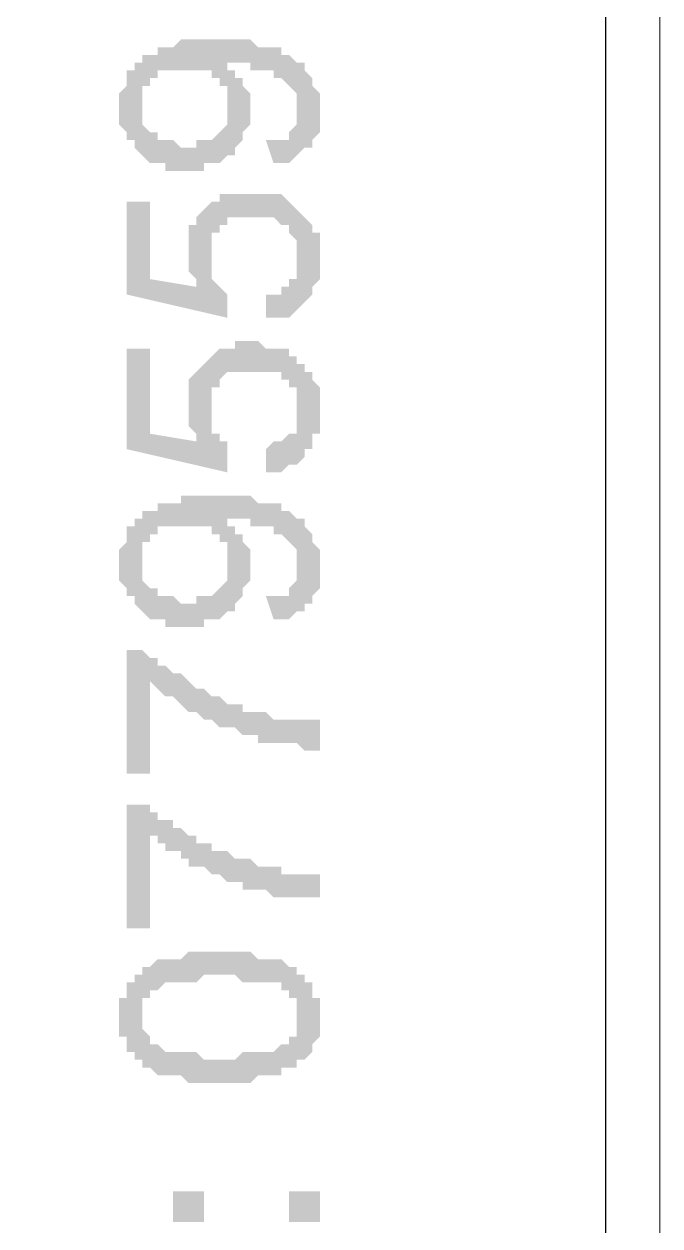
# Model space of a CAD drawing. Header units: inches. Extents: x -41599880 to -41577026, y -18110 to -4738.
# Drawn here: x -41577338 to -41577026, y -7121 to -6531 of the extents above; entities that cross this region are included whole.
import ezdxf

# ---------------------------------------------------------------- set-up
doc = ezdxf.new("R2010")
doc.units = ezdxf.units.IN
doc.header["$MEASUREMENT"] = 0
doc.layers.add('PDF_Geometry', color=40, linetype='Continuous')
doc.layers.add('PDF_Solid Fills', color=9, linetype='Continuous')

msp = doc.modelspace()

# ---------------------------------------------------------------- hatches: boundary and pattern name
at = {"layer": 'PDF_Solid Fills'}
for points in [[(-41577291.44, -6573.13), (-41577291.44, -6573.13), (-41577291.44, -6576.92), (-41577291.44, -6576.92), (-41577291.44, -6580.72), (-41577287.64, -6584.51), (-41577287.64, -6584.51), (-41577287.64, -6588.3), (-41577283.85, -6588.3), (-41577283.85, -6592.1), (-41577283.85, -6592.1), (-41577280.06, -6569.34), (-41577280.06, -6569.34), (-41577280.06, -6565.55), (-41577280.06, -6565.55), (-41577280.06, -6561.75), (-41577276.27, -6561.75), (-41577276.27, -6557.96), (-41577272.47, -6557.96), (-41577272.47, -6554.17), (-41577268.68, -6554.17), (-41577268.68, -6554.17), (-41577264.89, -6554.17), (-41577261.1, -6554.17), (-41577257.3, -6554.17), (-41577257.3, -6554.17), (-41577253.51, -6554.17), (-41577253.51, -6554.17), (-41577249.72, -6554.17), (-41577245.92, -6554.17), (-41577245.92, -6557.96), (-41577242.13, -6557.96), (-41577242.13, -6557.96), (-41577242.13, -6561.75), (-41577238.34, -6550.38), (-41577238.34, -6550.38), (-41577234.55, -6550.38), (-41577234.55, -6550.38), (-41577230.75, -6550.38), (-41577226.96, -6550.38), (-41577226.96, -6554.17), (-41577223.17, -6554.17), (-41577223.17, -6554.17), (-41577219.38, -6554.17), (-41577215.58, -6554.17), (-41577215.58, -6557.96), (-41577211.79, -6557.96), (-41577211.79, -6557.96), (-41577208, -6561.75), (-41577208, -6561.75), (-41577204.21, -6565.55), (-41577204.21, -6565.55), (-41577204.21, -6569.34), (-41577204.21, -6569.34), (-41577204.21, -6573.13), (-41577200.41, -6550.38), (-41577204.21, -6550.38), (-41577204.21, -6550.38), (-41577208, -6546.58), (-41577211.79, -6546.58), (-41577211.79, -6542.79), (-41577215.58, -6542.79), (-41577215.58, -6542.79), (-41577215.58, -6542.79), (-41577219.38, -6542.79), (-41577223.17, -6542.79), (-41577223.17, -6542.79), (-41577226.96, -6539), (-41577230.75, -6539), (-41577230.75, -6539), (-41577234.55, -6539), (-41577238.34, -6539), (-41577242.13, -6539), (-41577245.92, -6539), (-41577245.92, -6539), (-41577249.72, -6539), (-41577253.51, -6539), (-41577253.51, -6539), (-41577257.3, -6539), (-41577261.1, -6539), (-41577261.1, -6539), (-41577264.89, -6542.79), (-41577268.68, -6542.79), (-41577268.68, -6542.79), (-41577272.47, -6542.79), (-41577272.47, -6542.79), (-41577272.47, -6546.58), (-41577276.27, -6546.58), (-41577280.06, -6546.58), (-41577280.06, -6550.38), (-41577283.85, -6550.38), (-41577283.85, -6554.17), (-41577287.64, -6554.17), (-41577287.64, -6557.96), (-41577287.64, -6557.96), (-41577287.64, -6561.75), (-41577291.44, -6565.55), (-41577291.44, -6565.55), (-41577291.44, -6569.34)], [(-41577242.13, -6561.75), (-41577238.34, -6561.75), (-41577238.34, -6565.55), (-41577238.34, -6569.34), (-41577238.34, -6569.34), (-41577234.55, -6595.89), (-41577234.55, -6592.1), (-41577234.55, -6592.1), (-41577230.75, -6588.3), (-41577230.75, -6588.3), (-41577230.75, -6584.51), (-41577226.96, -6580.72), (-41577226.96, -6580.72), (-41577226.96, -6576.93), (-41577226.96, -6573.13), (-41577226.96, -6573.13), (-41577226.96, -6569.34), (-41577226.96, -6569.34), (-41577226.96, -6565.55), (-41577230.75, -6561.75), (-41577230.75, -6561.75), (-41577230.75, -6561.75), (-41577230.75, -6557.96), (-41577234.55, -6557.96), (-41577234.55, -6554.17), (-41577238.34, -6554.17), (-41577238.34, -6550.38)], [(-41577219.38, -6588.3), (-41577215.58, -6599.68), (-41577215.58, -6599.68), (-41577211.79, -6599.68), (-41577208, -6599.68), (-41577208, -6599.68), (-41577204.21, -6595.89), (-41577204.21, -6595.89), (-41577200.41, -6592.1), (-41577200.41, -6592.1), (-41577196.62, -6592.1), (-41577196.62, -6588.3), (-41577196.62, -6588.3), (-41577192.83, -6584.51), (-41577192.83, -6580.72), (-41577192.83, -6580.72), (-41577192.83, -6576.92), (-41577192.83, -6573.13), (-41577192.83, -6573.13), (-41577192.83, -6569.34), (-41577192.83, -6565.55), (-41577192.83, -6565.55), (-41577196.62, -6561.75), (-41577196.62, -6557.96), (-41577196.62, -6557.96), (-41577200.41, -6554.17), (-41577200.41, -6554.17), (-41577200.41, -6550.38), (-41577204.21, -6573.13), (-41577204.21, -6573.13), (-41577204.21, -6576.92), (-41577204.21, -6580.72), (-41577204.21, -6580.72), (-41577208, -6584.51), (-41577208, -6584.51), (-41577208, -6588.3), (-41577211.79, -6588.3), (-41577215.58, -6588.3)], [(-41577283.85, -6592.09), (-41577280.06, -6595.89), (-41577280.06, -6595.89), (-41577276.27, -6599.68), (-41577272.47, -6599.68), (-41577272.47, -6599.68), (-41577268.68, -6599.68), (-41577268.68, -6603.47), (-41577264.89, -6603.47), (-41577261.1, -6603.47), (-41577257.3, -6603.47), (-41577257.3, -6603.47), (-41577253.51, -6603.47), (-41577249.72, -6603.47), (-41577249.72, -6599.68), (-41577245.92, -6599.68), (-41577242.13, -6599.68), (-41577242.13, -6599.68), (-41577238.34, -6595.89), (-41577238.34, -6595.89), (-41577234.55, -6595.89), (-41577238.34, -6569.34), (-41577238.34, -6573.13), (-41577238.34, -6576.92), (-41577238.34, -6576.92), (-41577238.34, -6580.72), (-41577242.13, -6584.51), (-41577242.13, -6584.51), (-41577242.13, -6584.51), (-41577245.92, -6588.3), (-41577245.92, -6588.3), (-41577249.72, -6588.3), (-41577253.51, -6588.3), (-41577253.51, -6592.09), (-41577257.3, -6592.09), (-41577261.1, -6592.09), (-41577264.89, -6588.3), (-41577264.89, -6588.3), (-41577268.68, -6588.3), (-41577272.47, -6588.3), (-41577272.47, -6584.51), (-41577276.27, -6584.51), (-41577276.27, -6584.51), (-41577280.06, -6580.72), (-41577280.06, -6576.92), (-41577280.06, -6576.92), (-41577280.06, -6573.13), (-41577280.06, -6569.34)], [(-41577249.72, -6622.44), (-41577245.92, -6645.19), (-41577245.92, -6645.19), (-41577245.92, -6641.4), (-41577245.92, -6641.4), (-41577245.92, -6637.61), (-41577245.92, -6633.81), (-41577242.13, -6633.81), (-41577242.13, -6630.02), (-41577242.13, -6630.02), (-41577238.34, -6630.02), (-41577238.34, -6626.23), (-41577234.55, -6626.23), (-41577230.75, -6626.23), (-41577230.75, -6626.23), (-41577226.96, -6626.23), (-41577226.96, -6626.23), (-41577223.17, -6626.23), (-41577219.38, -6626.23), (-41577219.38, -6626.23), (-41577215.58, -6626.23), (-41577211.79, -6630.02), (-41577211.79, -6630.02), (-41577208, -6630.02), (-41577208, -6633.81), (-41577208, -6633.81), (-41577204.21, -6637.61), (-41577204.21, -6637.61), (-41577204.21, -6641.4), (-41577204.21, -6645.19), (-41577204.21, -6645.19), (-41577204.21, -6622.44), (-41577204.21, -6622.44), (-41577204.21, -6622.44), (-41577208, -6618.64), (-41577208, -6618.64), (-41577211.79, -6614.85), (-41577215.58, -6614.85), (-41577215.58, -6614.85), (-41577219.38, -6614.85), (-41577223.17, -6614.85), (-41577223.17, -6614.85), (-41577226.96, -6614.85), (-41577226.96, -6614.85), (-41577230.75, -6614.85), (-41577234.55, -6614.85), (-41577234.55, -6614.85), (-41577238.34, -6614.85), (-41577242.13, -6614.85), (-41577242.13, -6618.64), (-41577245.92, -6618.64), (-41577245.92, -6618.64)], [(-41577287.64, -6618.64), (-41577287.64, -6664.15), (-41577238.34, -6675.53), (-41577238.34, -6664.15), (-41577238.34, -6664.15), (-41577242.13, -6660.36), (-41577242.13, -6660.36), (-41577245.92, -6656.57), (-41577245.92, -6656.57), (-41577245.92, -6652.78), (-41577245.92, -6652.78), (-41577245.92, -6648.98), (-41577245.92, -6645.19), (-41577249.72, -6622.44), (-41577249.72, -6622.44), (-41577253.51, -6660.36), (-41577276.26, -6656.57), (-41577276.26, -6618.64)], [(-41577257.3, -6645.19), (-41577257.3, -6645.19), (-41577257.3, -6645.19), (-41577257.3, -6648.98), (-41577257.3, -6652.78), (-41577257.3, -6652.78), (-41577253.51, -6656.57), (-41577253.51, -6660.36), (-41577253.51, -6660.36), (-41577249.72, -6622.44), (-41577253.51, -6626.23), (-41577253.51, -6630.02), (-41577257.3, -6630.02), (-41577257.3, -6633.81), (-41577257.3, -6633.81), (-41577257.3, -6637.61), (-41577257.3, -6641.4)], [(-41577219.38, -6664.16), (-41577219.38, -6675.53), (-41577219.38, -6675.53), (-41577215.58, -6675.53), (-41577211.79, -6675.53), (-41577211.79, -6675.53), (-41577208, -6675.53), (-41577204.21, -6671.74), (-41577204.21, -6671.74), (-41577200.41, -6667.95), (-41577200.41, -6667.95), (-41577200.41, -6667.95), (-41577196.62, -6664.16), (-41577196.62, -6660.36), (-41577196.62, -6660.36), (-41577192.83, -6656.57), (-41577192.83, -6656.57), (-41577192.83, -6652.78), (-41577192.83, -6648.98), (-41577192.83, -6645.19), (-41577192.83, -6645.19), (-41577192.83, -6641.4), (-41577192.83, -6641.4), (-41577192.83, -6637.61), (-41577192.83, -6633.81), (-41577196.62, -6633.81), (-41577196.62, -6630.02), (-41577196.62, -6630.02), (-41577200.41, -6626.23), (-41577200.41, -6626.23), (-41577204.21, -6622.44), (-41577204.21, -6645.19), (-41577204.21, -6645.19), (-41577204.21, -6648.98), (-41577204.21, -6652.78), (-41577204.21, -6652.78), (-41577204.21, -6656.57), (-41577208, -6656.57), (-41577208, -6660.36), (-41577211.79, -6660.36), (-41577211.79, -6664.16), (-41577215.58, -6664.16)], [(-41577249.72, -6698.29), (-41577245.92, -6721.04), (-41577245.92, -6721.04), (-41577245.92, -6717.25), (-41577245.92, -6713.46), (-41577245.92, -6713.46), (-41577245.92, -6709.67), (-41577242.13, -6709.67), (-41577242.13, -6705.87), (-41577242.13, -6705.87), (-41577238.34, -6702.08), (-41577238.34, -6702.08), (-41577234.55, -6702.08), (-41577230.75, -6702.08), (-41577230.75, -6702.08), (-41577226.96, -6702.08), (-41577226.96, -6702.08), (-41577223.17, -6702.08), (-41577219.38, -6702.08), (-41577219.38, -6702.08), (-41577215.58, -6702.08), (-41577211.79, -6702.08), (-41577211.79, -6705.87), (-41577208, -6705.87), (-41577208, -6705.87), (-41577208, -6709.67), (-41577204.21, -6709.67), (-41577204.21, -6713.46), (-41577204.21, -6717.25), (-41577204.21, -6717.25), (-41577204.21, -6721.04), (-41577204.21, -6698.29), (-41577204.21, -6694.5), (-41577204.21, -6694.5), (-41577208, -6694.5), (-41577208, -6690.7), (-41577211.79, -6690.7), (-41577215.58, -6690.7), (-41577215.58, -6690.7), (-41577219.38, -6690.7), (-41577223.17, -6686.91), (-41577223.17, -6686.91), (-41577226.96, -6686.91), (-41577226.96, -6686.91), (-41577230.75, -6686.91), (-41577234.55, -6686.91), (-41577234.55, -6690.7), (-41577238.34, -6690.7), (-41577242.13, -6690.7), (-41577242.13, -6690.7), (-41577245.92, -6694.5), (-41577245.92, -6694.5)], [(-41577287.64, -6690.7), (-41577287.64, -6740.01), (-41577238.34, -6751.39), (-41577238.34, -6740.01), (-41577238.34, -6736.22), (-41577242.13, -6736.22), (-41577242.13, -6732.42), (-41577245.92, -6732.42), (-41577245.92, -6732.42), (-41577245.92, -6728.63), (-41577245.92, -6724.84), (-41577245.92, -6724.84), (-41577245.92, -6721.04), (-41577249.72, -6698.29), (-41577249.72, -6698.29), (-41577253.51, -6736.22), (-41577276.26, -6732.42), (-41577276.26, -6690.7)], [(-41577257.3, -6717.25), (-41577257.3, -6717.25), (-41577257.3, -6721.04), (-41577257.3, -6724.84), (-41577257.3, -6724.84), (-41577257.3, -6728.63), (-41577253.51, -6732.42), (-41577253.51, -6732.42), (-41577253.51, -6736.22), (-41577249.72, -6698.29), (-41577253.51, -6702.08), (-41577253.51, -6702.08), (-41577257.3, -6705.87), (-41577257.3, -6705.87), (-41577257.3, -6709.67), (-41577257.3, -6713.46), (-41577257.3, -6713.46)], [(-41577219.38, -6740.01), (-41577219.38, -6751.38), (-41577219.38, -6751.38), (-41577215.58, -6751.38), (-41577211.79, -6751.38), (-41577211.79, -6751.38), (-41577208, -6747.59), (-41577204.21, -6747.59), (-41577204.21, -6747.59), (-41577200.41, -6743.8), (-41577200.41, -6743.8), (-41577200.41, -6740.01), (-41577196.62, -6740.01), (-41577196.62, -6736.21), (-41577196.62, -6732.42), (-41577192.83, -6732.42), (-41577192.83, -6728.63), (-41577192.83, -6724.84), (-41577192.83, -6724.84), (-41577192.83, -6721.04), (-41577192.83, -6721.04), (-41577192.83, -6717.25), (-41577192.83, -6713.46), (-41577192.83, -6713.46), (-41577192.83, -6709.67), (-41577196.62, -6705.87), (-41577196.62, -6705.87), (-41577196.62, -6702.08), (-41577200.41, -6702.08), (-41577200.41, -6698.29), (-41577204.21, -6698.29), (-41577204.21, -6721.04), (-41577204.21, -6721.04), (-41577204.21, -6724.84), (-41577204.21, -6724.84), (-41577204.21, -6728.63), (-41577204.21, -6732.42), (-41577208, -6732.42), (-41577208, -6732.42), (-41577211.79, -6736.21), (-41577211.79, -6736.21), (-41577215.58, -6736.21)], [(-41577291.44, -6796.9), (-41577291.44, -6796.9), (-41577291.44, -6800.69), (-41577291.44, -6800.69), (-41577291.44, -6804.48), (-41577287.64, -6808.27), (-41577287.64, -6808.27), (-41577287.64, -6812.07), (-41577283.85, -6812.07), (-41577283.85, -6815.86), (-41577283.85, -6815.86), (-41577280.06, -6793.1), (-41577280.06, -6793.1), (-41577280.06, -6789.31), (-41577280.06, -6789.31), (-41577280.06, -6785.52), (-41577276.27, -6785.52), (-41577276.27, -6781.73), (-41577272.47, -6781.73), (-41577272.47, -6777.93), (-41577268.68, -6777.93), (-41577268.68, -6777.93), (-41577264.89, -6777.93), (-41577261.1, -6777.93), (-41577257.3, -6777.93), (-41577257.3, -6777.93), (-41577253.51, -6777.93), (-41577253.51, -6777.93), (-41577249.72, -6777.93), (-41577245.92, -6777.93), (-41577245.92, -6781.73), (-41577242.13, -6781.73), (-41577242.13, -6781.73), (-41577242.13, -6785.52), (-41577238.34, -6774.14), (-41577238.34, -6774.14), (-41577234.55, -6774.14), (-41577234.55, -6774.14), (-41577230.75, -6774.14), (-41577226.96, -6774.14), (-41577226.96, -6777.93), (-41577223.17, -6777.93), (-41577223.17, -6777.93), (-41577219.38, -6777.93), (-41577215.58, -6777.93), (-41577215.58, -6781.73), (-41577211.79, -6781.73), (-41577211.79, -6781.73), (-41577208, -6785.52), (-41577208, -6785.52), (-41577204.21, -6789.31), (-41577204.21, -6789.31), (-41577204.21, -6793.1), (-41577204.21, -6793.1), (-41577204.21, -6796.9), (-41577200.41, -6774.14), (-41577204.21, -6774.14), (-41577204.21, -6774.14), (-41577208, -6770.35), (-41577211.79, -6770.35), (-41577211.79, -6766.56), (-41577215.58, -6766.56), (-41577215.58, -6766.56), (-41577215.58, -6766.56), (-41577219.38, -6766.56), (-41577223.17, -6766.56), (-41577223.17, -6766.56), (-41577226.96, -6762.76), (-41577230.75, -6762.76), (-41577230.75, -6762.76), (-41577234.55, -6762.76), (-41577238.34, -6762.76), (-41577242.13, -6762.76), (-41577245.92, -6762.76), (-41577245.92, -6762.76), (-41577249.72, -6762.76), (-41577253.51, -6762.76), (-41577253.51, -6762.76), (-41577257.3, -6762.76), (-41577261.1, -6762.76), (-41577261.1, -6766.56), (-41577264.89, -6766.56), (-41577268.68, -6766.56), (-41577268.68, -6766.56), (-41577272.47, -6766.56), (-41577272.47, -6766.56), (-41577272.47, -6770.35), (-41577276.27, -6770.35), (-41577280.06, -6770.35), (-41577280.06, -6774.14), (-41577283.85, -6774.14), (-41577283.85, -6777.93), (-41577287.64, -6777.93), (-41577287.64, -6781.73), (-41577287.64, -6781.73), (-41577287.64, -6785.52), (-41577291.44, -6789.31), (-41577291.44, -6789.31), (-41577291.44, -6793.1)], [(-41577242.13, -6785.52), (-41577238.34, -6785.52), (-41577238.34, -6789.31), (-41577238.34, -6793.1), (-41577238.34, -6796.9), (-41577234.55, -6819.65), (-41577234.55, -6815.86), (-41577234.55, -6815.86), (-41577230.75, -6812.07), (-41577230.75, -6812.07), (-41577230.75, -6808.27), (-41577226.96, -6804.48), (-41577226.96, -6804.48), (-41577226.96, -6800.69), (-41577226.96, -6796.9), (-41577226.96, -6796.9), (-41577226.96, -6793.1), (-41577226.96, -6793.1), (-41577226.96, -6789.31), (-41577230.75, -6785.52), (-41577230.75, -6785.52), (-41577230.75, -6785.52), (-41577230.75, -6781.73), (-41577234.55, -6781.73), (-41577234.55, -6777.93), (-41577238.34, -6777.93), (-41577238.34, -6774.14)], [(-41577219.38, -6812.07), (-41577215.58, -6823.45), (-41577215.58, -6823.45), (-41577211.79, -6823.45), (-41577208, -6823.45), (-41577208, -6823.45), (-41577204.21, -6819.65), (-41577204.21, -6819.65), (-41577200.41, -6819.65), (-41577200.41, -6815.86), (-41577196.62, -6815.86), (-41577196.62, -6812.07), (-41577196.62, -6812.07), (-41577192.83, -6808.27), (-41577192.83, -6804.48), (-41577192.83, -6804.48), (-41577192.83, -6800.69), (-41577192.83, -6796.9), (-41577192.83, -6796.9), (-41577192.83, -6793.1), (-41577192.83, -6789.31), (-41577192.83, -6789.31), (-41577196.62, -6785.52), (-41577196.62, -6781.73), (-41577196.62, -6781.73), (-41577200.41, -6777.93), (-41577200.41, -6777.93), (-41577200.41, -6774.14), (-41577204.21, -6796.9), (-41577204.21, -6796.9), (-41577204.21, -6800.69), (-41577204.21, -6804.48), (-41577204.21, -6804.48), (-41577208, -6808.27), (-41577208, -6808.27), (-41577208, -6812.07), (-41577211.79, -6812.07), (-41577215.58, -6812.07)], [(-41577283.85, -6815.86), (-41577280.06, -6819.65), (-41577280.06, -6819.65), (-41577276.27, -6823.44), (-41577272.47, -6823.44), (-41577272.47, -6823.44), (-41577268.68, -6823.44), (-41577268.68, -6827.24), (-41577264.89, -6827.24), (-41577261.1, -6827.24), (-41577257.3, -6827.24), (-41577257.3, -6827.24), (-41577253.51, -6827.24), (-41577249.72, -6827.24), (-41577249.72, -6823.44), (-41577245.92, -6823.44), (-41577242.13, -6823.44), (-41577242.13, -6823.44), (-41577238.34, -6819.65), (-41577238.34, -6819.65), (-41577234.55, -6819.65), (-41577238.34, -6796.9), (-41577238.34, -6796.9), (-41577238.34, -6800.69), (-41577238.34, -6800.69), (-41577238.34, -6804.48), (-41577242.13, -6808.27), (-41577242.13, -6808.27), (-41577242.13, -6808.27), (-41577245.92, -6812.07), (-41577245.92, -6812.07), (-41577249.72, -6812.07), (-41577253.51, -6812.07), (-41577253.51, -6815.86), (-41577257.3, -6815.86), (-41577261.1, -6815.86), (-41577264.89, -6812.07), (-41577264.89, -6812.07), (-41577268.68, -6812.07), (-41577272.47, -6812.07), (-41577272.47, -6808.27), (-41577276.27, -6808.27), (-41577276.27, -6808.27), (-41577280.06, -6804.48), (-41577280.06, -6800.69), (-41577280.06, -6800.69), (-41577280.06, -6796.9), (-41577280.06, -6793.1)], [(-41577287.64, -6838.62), (-41577287.64, -6899.3), (-41577276.26, -6899.3), (-41577276.26, -6853.79), (-41577276.26, -6853.79), (-41577276.26, -6853.79), (-41577272.47, -6857.58), (-41577272.47, -6857.58), (-41577268.68, -6861.37), (-41577268.68, -6861.37), (-41577264.89, -6861.37), (-41577261.09, -6865.16), (-41577261.09, -6865.16), (-41577257.3, -6868.96), (-41577257.3, -6868.96), (-41577253.51, -6868.96), (-41577253.51, -6868.96), (-41577249.72, -6872.75), (-41577245.92, -6872.75), (-41577245.92, -6872.75), (-41577242.13, -6876.54), (-41577238.34, -6876.54), (-41577238.34, -6876.54), (-41577234.55, -6876.54), (-41577230.75, -6880.33), (-41577230.75, -6880.33), (-41577226.96, -6880.33), (-41577223.17, -6880.33), (-41577223.17, -6884.13), (-41577219.38, -6884.13), (-41577219.38, -6884.13), (-41577215.58, -6884.13), (-41577211.79, -6884.13), (-41577208, -6884.13), (-41577208, -6884.13), (-41577204.21, -6884.13), (-41577200.41, -6887.92), (-41577200.41, -6887.92), (-41577196.62, -6887.92), (-41577192.83, -6887.92), (-41577192.83, -6872.75), (-41577196.62, -6872.75), (-41577200.41, -6872.75), (-41577204.21, -6872.75), (-41577204.21, -6872.75), (-41577208, -6872.75), (-41577211.79, -6872.75), (-41577211.79, -6872.75), (-41577215.58, -6872.75), (-41577219.38, -6868.96), (-41577219.38, -6868.96), (-41577223.17, -6868.96), (-41577223.17, -6868.96), (-41577226.96, -6868.96), (-41577230.75, -6868.96), (-41577230.75, -6865.16), (-41577234.55, -6865.16), (-41577238.34, -6865.16), (-41577238.34, -6865.16), (-41577242.13, -6861.37), (-41577245.92, -6861.37), (-41577245.92, -6861.37), (-41577249.72, -6857.58), (-41577253.51, -6857.58), (-41577253.51, -6857.58), (-41577257.3, -6853.79), (-41577257.3, -6853.79), (-41577261.09, -6849.99), (-41577264.89, -6849.99), (-41577264.89, -6849.99), (-41577268.68, -6846.2), (-41577272.47, -6846.2), (-41577272.47, -6842.41), (-41577276.26, -6842.41), (-41577276.26, -6842.41), (-41577280.06, -6838.62), (-41577280.06, -6838.62)], [(-41577287.64, -6914.47), (-41577287.64, -6975.15), (-41577276.26, -6975.15), (-41577276.26, -6925.85), (-41577276.26, -6929.64), (-41577276.26, -6929.64), (-41577272.47, -6929.64), (-41577272.47, -6933.43), (-41577268.68, -6933.43), (-41577268.68, -6937.22), (-41577264.89, -6937.22), (-41577261.09, -6937.22), (-41577261.09, -6941.02), (-41577257.3, -6941.02), (-41577257.3, -6944.81), (-41577253.51, -6944.81), (-41577253.51, -6944.81), (-41577249.72, -6944.81), (-41577245.92, -6948.6), (-41577245.92, -6948.6), (-41577242.13, -6948.6), (-41577238.34, -6952.39), (-41577238.34, -6952.39), (-41577234.55, -6952.39), (-41577230.75, -6952.39), (-41577230.75, -6956.19), (-41577226.96, -6956.19), (-41577223.17, -6956.19), (-41577223.17, -6956.19), (-41577219.38, -6956.19), (-41577219.38, -6956.19), (-41577215.58, -6959.98), (-41577211.79, -6959.98), (-41577208, -6959.98), (-41577208, -6959.98), (-41577204.21, -6959.98), (-41577200.41, -6959.98), (-41577200.41, -6959.98), (-41577196.62, -6959.98), (-41577192.83, -6959.98), (-41577192.83, -6948.6), (-41577196.62, -6948.6), (-41577200.41, -6948.6), (-41577204.21, -6948.6), (-41577204.21, -6948.6), (-41577208, -6948.6), (-41577211.79, -6948.6), (-41577211.79, -6944.81), (-41577215.58, -6944.81), (-41577219.38, -6944.81), (-41577219.38, -6944.81), (-41577223.17, -6944.81), (-41577223.17, -6944.81), (-41577226.96, -6941.02), (-41577230.75, -6941.02), (-41577230.75, -6941.02), (-41577234.55, -6941.02), (-41577238.34, -6937.22), (-41577238.34, -6937.22), (-41577242.13, -6937.22), (-41577245.92, -6937.22), (-41577245.92, -6933.43), (-41577249.72, -6933.43), (-41577253.51, -6933.43), (-41577253.51, -6929.64), (-41577257.3, -6929.64), (-41577257.3, -6929.64), (-41577261.09, -6925.85), (-41577264.89, -6925.85), (-41577264.89, -6922.05), (-41577268.68, -6922.05), (-41577272.47, -6922.05), (-41577272.47, -6918.26), (-41577276.26, -6918.26), (-41577276.26, -6914.47), (-41577280.06, -6914.47), (-41577280.06, -6914.47)], [(-41577291.44, -7020.66), (-41577291.44, -7020.66), (-41577291.44, -7020.66), (-41577291.44, -7024.45), (-41577291.44, -7028.25), (-41577287.64, -7028.25), (-41577287.64, -7032.04), (-41577287.64, -7035.83), (-41577283.85, -7035.83), (-41577283.85, -7035.83), (-41577283.85, -7039.62), (-41577280.06, -7039.62), (-41577280.06, -7020.66), (-41577280.06, -7016.87), (-41577280.06, -7016.87), (-41577280.06, -7013.08), (-41577280.06, -7009.28), (-41577276.27, -7009.28), (-41577276.27, -7005.49), (-41577272.47, -7005.49), (-41577272.47, -7005.49), (-41577272.47, -7005.49), (-41577268.68, -7001.7), (-41577268.68, -7001.7), (-41577264.89, -7001.7), (-41577264.89, -7001.7), (-41577261.1, -7001.7), (-41577257.3, -7001.7), (-41577257.3, -7001.7), (-41577253.51, -7001.7), (-41577249.72, -6997.91), (-41577245.92, -6997.91), (-41577242.13, -6997.91), (-41577242.13, -6997.91), (-41577238.34, -6997.91), (-41577234.55, -6997.91), (-41577230.75, -7001.7), (-41577226.96, -7001.7), (-41577223.17, -7001.7), (-41577223.17, -7001.7), (-41577219.38, -7001.7), (-41577215.58, -7001.7), (-41577215.58, -7001.7), (-41577211.79, -7001.7), (-41577211.79, -7005.49), (-41577211.79, -7005.49), (-41577208, -7005.49), (-41577208, -7009.28), (-41577204.21, -7009.28), (-41577204.21, -7013.08), (-41577204.21, -7013.08), (-41577204.21, -7016.87), (-41577204.21, -7020.66), (-41577204.21, -6997.91), (-41577204.21, -6994.11), (-41577208, -6994.11), (-41577208, -6994.11), (-41577211.79, -6990.32), (-41577215.58, -6990.32), (-41577215.58, -6990.32), (-41577215.58, -6990.32), (-41577219.38, -6990.32), (-41577223.17, -6990.32), (-41577223.17, -6990.32), (-41577226.96, -6986.53), (-41577230.75, -6986.53), (-41577230.75, -6986.53), (-41577234.55, -6986.53), (-41577238.34, -6986.53), (-41577242.13, -6986.53), (-41577242.13, -6986.53), (-41577245.92, -6986.53), (-41577249.72, -6986.53), (-41577253.51, -6986.53), (-41577253.51, -6986.53), (-41577257.3, -6986.53), (-41577261.1, -6990.32), (-41577261.1, -6990.32), (-41577264.89, -6990.32), (-41577268.68, -6990.32), (-41577268.68, -6990.32), (-41577272.47, -6990.32), (-41577276.27, -6994.11), (-41577276.27, -6994.11), (-41577280.06, -6994.11), (-41577280.06, -6997.91), (-41577283.85, -6997.91), (-41577283.85, -7001.7), (-41577287.64, -7001.7), (-41577287.64, -7005.49), (-41577287.64, -7005.49), (-41577287.64, -7009.28), (-41577291.44, -7009.28), (-41577291.44, -7013.08), (-41577291.44, -7016.87)], [(-41577280.06, -7039.62), (-41577280.06, -7043.42), (-41577276.26, -7043.42), (-41577276.26, -7043.42), (-41577272.47, -7047.21), (-41577268.68, -7047.21), (-41577268.68, -7047.21), (-41577264.89, -7047.21), (-41577264.89, -7047.21), (-41577261.09, -7047.21), (-41577261.09, -7047.21), (-41577257.3, -7051), (-41577253.51, -7051), (-41577249.72, -7051), (-41577249.72, -7051), (-41577245.92, -7051), (-41577242.13, -7051), (-41577242.13, -7051), (-41577238.34, -7051), (-41577234.55, -7051), (-41577230.75, -7051), (-41577226.96, -7051), (-41577223.17, -7047.21), (-41577223.17, -7047.21), (-41577219.38, -7047.21), (-41577215.58, -7047.21), (-41577215.58, -7047.21), (-41577211.79, -7047.21), (-41577211.79, -7043.42), (-41577208, -7043.42), (-41577208, -7043.42), (-41577204.21, -7043.42), (-41577204.21, -7039.62), (-41577200.41, -7039.62), (-41577200.41, -7039.62), (-41577196.62, -7035.83), (-41577196.62, -7032.04), (-41577196.62, -7032.04), (-41577192.83, -7028.25), (-41577192.83, -7028.25), (-41577192.83, -7024.45), (-41577192.83, -7020.66), (-41577192.83, -7020.66), (-41577192.83, -7016.87), (-41577192.83, -7016.87), (-41577192.83, -7013.08), (-41577192.83, -7009.28), (-41577196.62, -7009.28), (-41577196.62, -7005.49), (-41577196.62, -7001.7), (-41577200.41, -7001.7), (-41577200.41, -7001.7), (-41577200.41, -6997.9), (-41577204.21, -6997.9), (-41577204.21, -7020.66), (-41577204.21, -7020.66), (-41577204.21, -7020.66), (-41577204.21, -7024.45), (-41577204.21, -7028.25), (-41577208, -7028.25), (-41577208, -7032.04), (-41577211.79, -7032.04), (-41577211.79, -7032.04), (-41577211.79, -7032.04), (-41577215.58, -7035.83), (-41577215.58, -7035.83), (-41577219.38, -7035.83), (-41577219.38, -7035.83), (-41577223.17, -7035.83), (-41577226.96, -7035.83), (-41577226.96, -7035.83), (-41577230.75, -7035.83), (-41577234.55, -7039.62), (-41577238.34, -7039.62), (-41577242.13, -7039.62), (-41577242.13, -7039.62), (-41577245.92, -7039.62), (-41577249.72, -7039.62), (-41577253.51, -7035.83), (-41577257.3, -7035.83), (-41577261.09, -7035.83), (-41577261.09, -7035.83), (-41577264.89, -7035.83), (-41577268.68, -7035.83), (-41577268.68, -7035.83), (-41577272.47, -7032.04), (-41577272.47, -7032.04), (-41577272.47, -7032.04), (-41577276.26, -7032.04), (-41577276.26, -7028.25), (-41577280.06, -7024.45), (-41577280.06, -7024.45), (-41577280.06, -7020.66), (-41577280.06, -7020.66)]]:
    msp.add_hatch(color=7, dxfattribs=at).paths.add_polyline_path(points)

# ---------------------------------------------------------------- linework, layer by layer
at = {"layer": 'PDF_Geometry', "color": 7, "lineweight": 18}
for points in [[(-41577025.95, -18110.27), (-41577025.95, -4737.51), (-41599880.26, -4737.51), (-41599880.26, -18110.27)], [(-41577052.5, -18083.73), (-41577052.5, -4767.85), (-41599853.72, -4767.85), (-41599853.72, -18083.73)]]:
    msp.add_lwpolyline(points, close=True, dxfattribs=at)
at = {"layer": 'PDF_Geometry', "color": 7, "lineweight": 25}
msp.add_lwpolyline([(-41577052.5, -18083.73), (-41577052.5, -4767.85), (-41579494.95, -4767.85), (-41579494.95, -18083.73)], close=True, dxfattribs=at)
at = {"layer": 'PDF_Solid Fills', "color": 7, "lineweight": 13}
for points in [[(-41577264.89, -7104.1), (-41577264.89, -7119.27), (-41577249.72, -7104.1), (-41577249.72, -7119.27)], [(-41577208, -7104.1), (-41577208, -7119.27), (-41577192.83, -7104.1), (-41577192.83, -7119.27)]]:
    msp.add_solid(points, dxfattribs=at)

doc.saveas('drawing.dxf')
